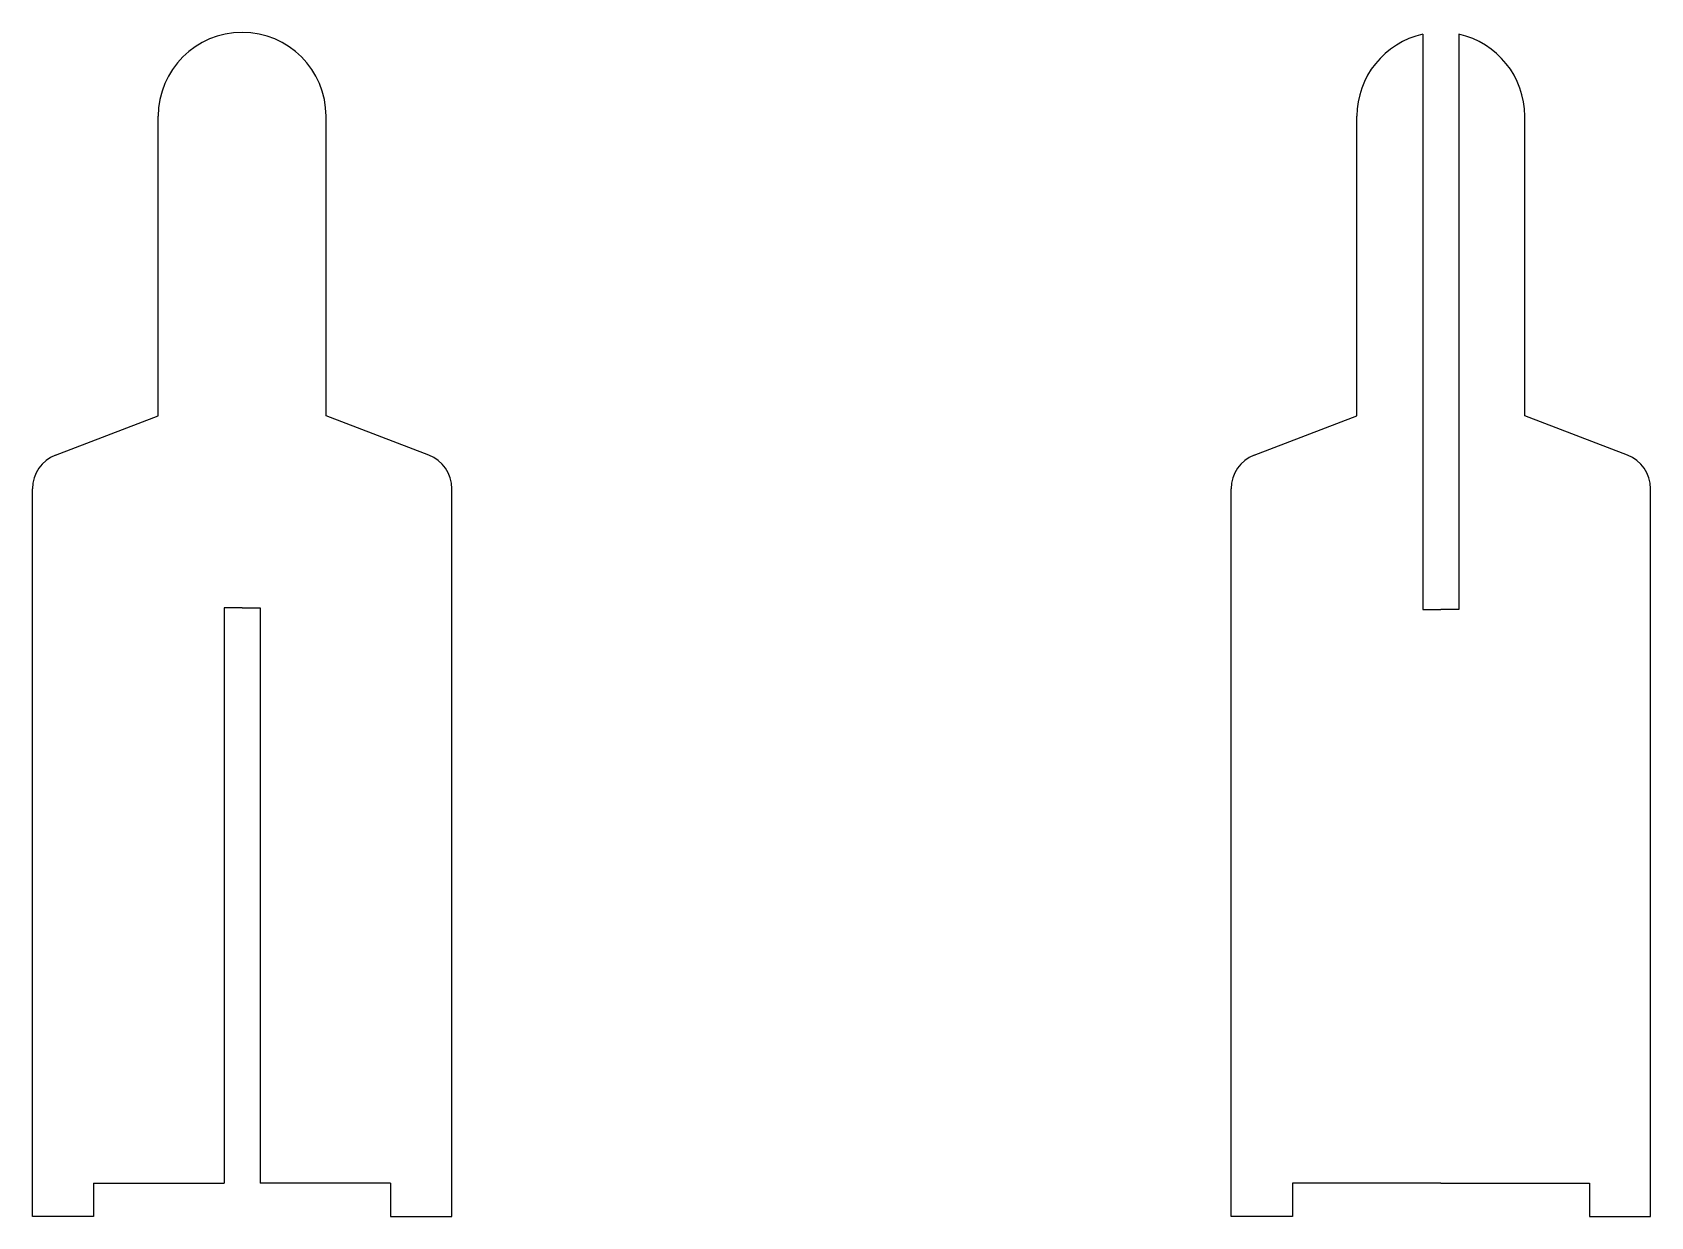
# Model space of a CAD drawing. Header units: millimetres. Extents: x -18 to 118, y -3 to 96.
import ezdxf

# ---------------------------------------------------------------- set-up
doc = ezdxf.new("R2010")
doc.units = ezdxf.units.MM
doc.layers.get('0').update_dxf_attribs({"linetype": 'CONTINUOUS'})

msp = doc.modelspace()

# ---------------------------------------------------------------- linework, layer by layer
for p, q in [((98.5, 95.84), (98.5, 47.84)), ((101.5, 95.84), (101.5, 47.84)), ((-7, 64), (-7, 89)), ((7, 64), (7, 89)), ((93, 64), (93, 89)), ((107, 64), (107, 89)), ((-15.57, 60.74), (-7, 64)), ((15.57, 60.74), (7, 64)), ((84.43, 60.74), (93, 64)), ((115.57, 60.74), (107, 64)), ((-17.5, 0), (-17.5, 57.93)), ((17.5, 0), (17.5, 57.93)), ((82.5, 0), (82.5, 57.93)), ((117.5, 0), (117.5, 57.93)), ((0, 48), (-1.49, 48)), ((-1.49, 48), (-1.49, 0)), ((0, 48), (1.49, 48)), ((1.49, 48), (1.49, 0)), ((98.5, 47.84), (100, 47.84)), ((101.5, 47.84), (100, 47.84)), ((-17.5, -2.8), (-17.5, 0)), ((-12.39, 0), (-12.39, -2.8)), ((-12.39, 0), (-1.49, 0)), ((12.39, 0), (1.49, 0)), ((12.39, 0), (12.39, -2.8)), ((17.5, -2.8), (17.5, 0)), ((82.5, -2.8), (82.5, 0)), ((100, 0), (87.61, 0)), ((87.61, 0), (87.61, -2.8)), ((100, 0), (112.39, 0)), ((112.39, 0), (112.39, -2.8)), ((117.5, -2.8), (117.5, 0)), ((-12.39, -2.8), (-17.5, -2.8)), ((12.39, -2.8), (17.5, -2.8)), ((87.61, -2.8), (82.5, -2.8)), ((112.39, -2.8), (117.5, -2.8))]:
    msp.add_line(p, q)
for centre, radius, start, end in [((0, 89), 7, 90, 180), ((0, 89), 7, 0, 90), ((100, 89), 7, 102.3736, 180), ((100, 89), 7, 0, 77.6264), ((-14.5, 57.93), 3, 110.8545, 180), ((14.5, 57.93), 3, 0, 69.1455), ((85.5, 57.93), 3, 110.8545, 180), ((114.5, 57.93), 3, 0, 69.1455)]:
    msp.add_arc(centre, radius, start, end)

doc.saveas('drawing.dxf')
